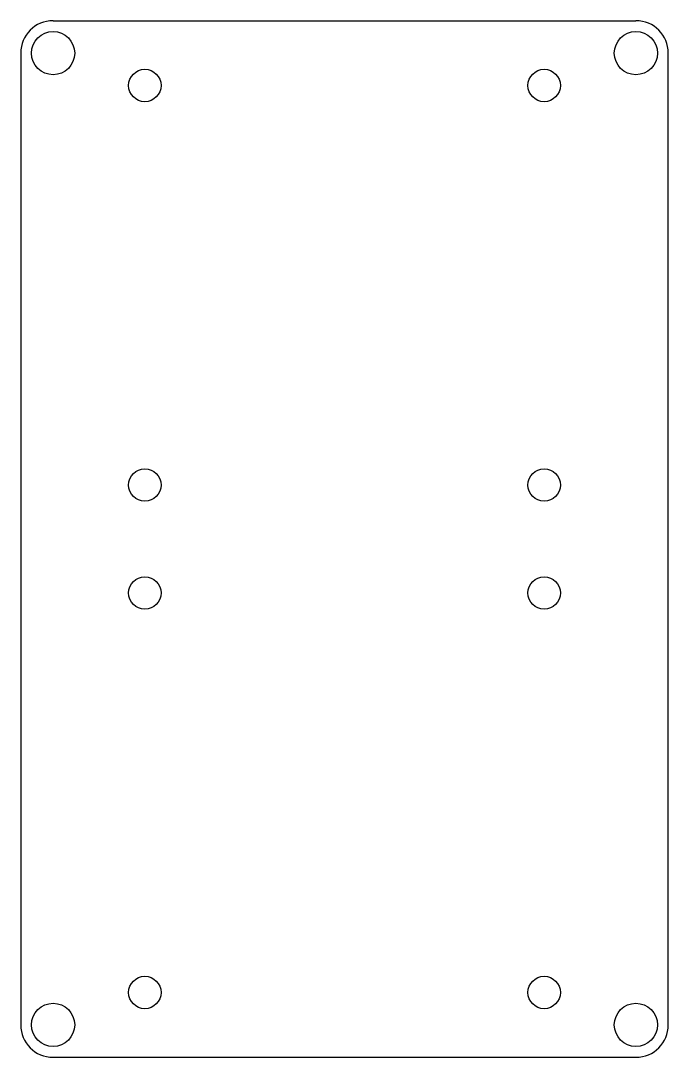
# Model space of a CAD drawing. Header units: millimetres. Extents: x 0 to 60, y 0 to 96.
import ezdxf

# ---------------------------------------------------------------- set-up
doc = ezdxf.new("R2010")
doc.units = ezdxf.units.MM
doc.layers.add('1stp', color=3, linetype='Continuous')
doc.layers.add('3stp', color=7, linetype='Continuous')

msp = doc.modelspace()

# ---------------------------------------------------------------- linework, layer by layer
at = {"layer": '1stp'}
for centre, radius in [((3, 93), 2), ((3, 93), 2), ((57, 93), 2), ((11.5, 90), 1.5), ((48.5, 90), 1.5), ((11.5, 53), 1.5), ((48.5, 53), 1.5), ((11.5, 43), 1.5), ((48.5, 43), 1.5), ((11.5, 6), 1.5), ((48.5, 6), 1.5), ((3, 3), 2), ((57, 3), 2)]:
    msp.add_circle(centre, radius, dxfattribs=at)
at = {"layer": '3stp'}
for p, q in [((3, 96), (57, 96)), ((0, 93), (0, 3)), ((60, 3), (60, 93)), ((3, 0), (57, 0))]:
    msp.add_line(p, q, dxfattribs=at)
for centre, start, end in [((3, 93), 90, 180), ((57, 93), 0, 90), ((3, 3), 180, 270), ((57, 3), 270, 0)]:
    msp.add_arc(centre, 3, start, end, dxfattribs=at)

doc.saveas('drawing.dxf')
